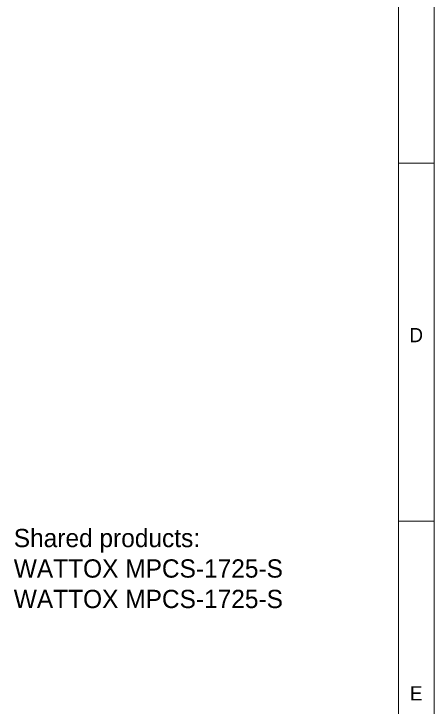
# Model space of a CAD drawing. Header units: inches. Extents: x -4705 to 38647, y 7098 to 31800.
# Drawn here: x 11835 to 13213, y 25108 to 27384 of the extents above; entities that cross this region are included whole.
import ezdxf

# ---------------------------------------------------------------- set-up
doc = ezdxf.new("R2010")
doc.units = ezdxf.units.IN
doc.header["$LTSCALE"] = 10
doc.header["$MEASUREMENT"] = 0
doc.layers.get('0').update_dxf_attribs({"lineweight": 0})
doc.styles.add('DWGTransNewTextStyle', font='SourceHanSansCN-Normal.ttf')

msp = doc.modelspace()

# ---------------------------------------------------------------- linework, layer by layer
at = {"color": 7, "linetype": 'Continuous', "lineweight": 0}
for p, q in [((13213.154, 30441.892), (13213.154, 23525.505)), ((13096.717, 30325.455), (13096.717, 23641.942)), ((13096.717, 26894.329), (13213.154, 26894.329)), ((13096.717, 25718.31), (13213.154, 25718.31))]:
    msp.add_line(p, q, dxfattribs=at)

# ---------------------------------------------------------------- texts
at = {"color": 7, "linetype": 'Continuous', "lineweight": 0, "char_height": 46.575, "attachment_point": 2, "style": 'DWGTransNewTextStyle'}
for s, insert in [('D', (13154.369, 26352.946)), ('E', (13154.369, 25176.927))]:
    msp.add_mtext(s, dxfattribs=dict(at, insert=insert))
at = {"lineweight": 0, "insert": (11834.602, 25693.489), "char_height": 60, "width": 1230.9993, "attachment_point": 1, "style": 'DWGTransNewTextStyle'}
msp.add_mtext('{Shared products: \\PWATTOX MPCS-1725-S\\PWATTOX MPCS-1725-S}', dxfattribs=at)

doc.saveas('drawing.dxf')
